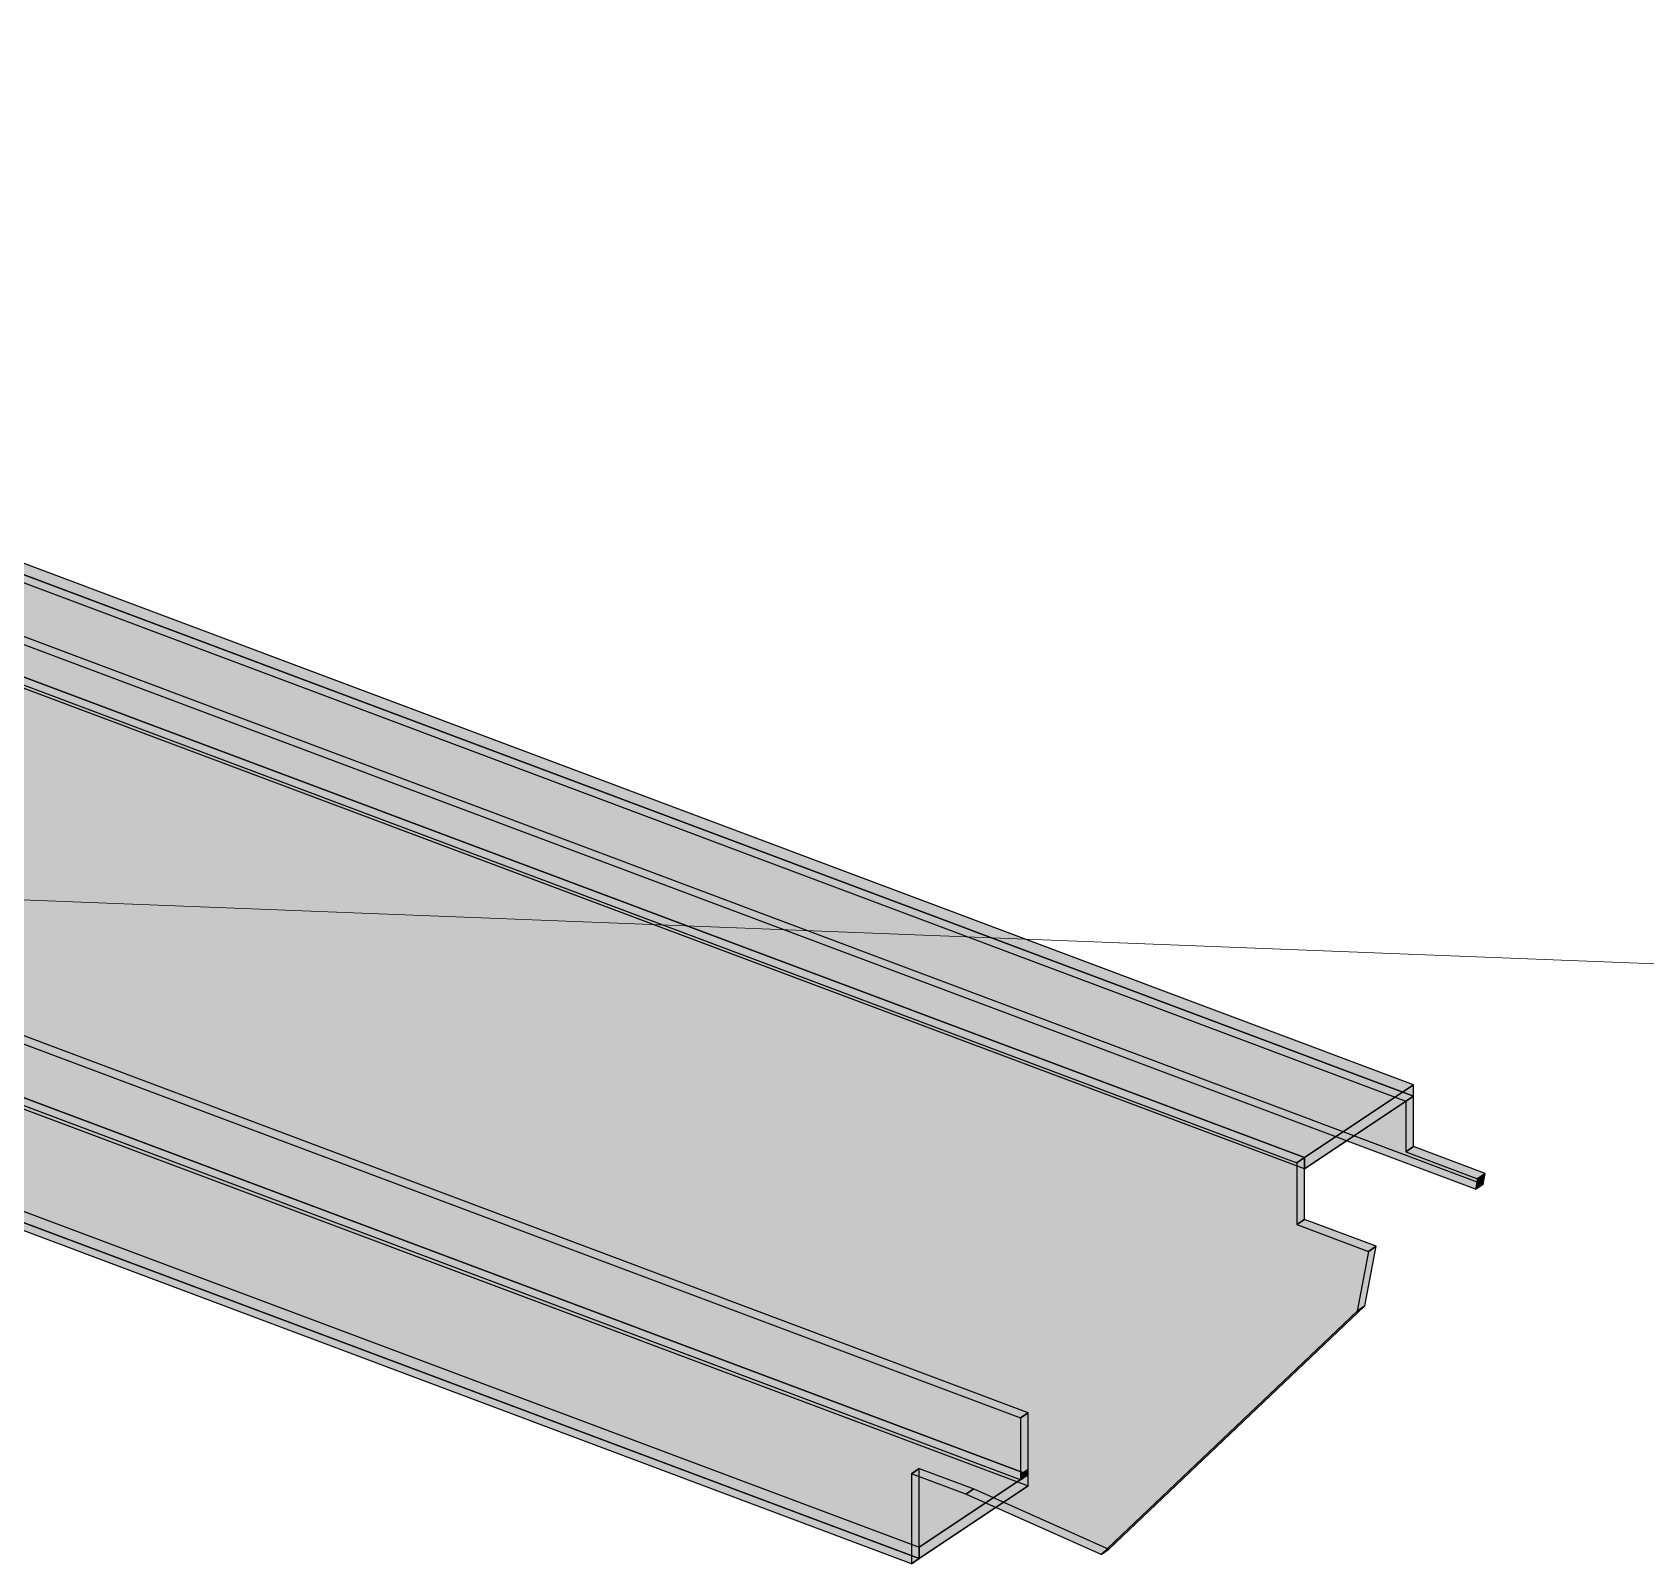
# Model space of a CAD drawing. Header units: millimetres. Extents: x 50 to 612415, y 2 to 4150.
# Drawn here: x 507472.9 to 507805.1, y 2185.5 to 2500.6 of the extents above; entities that cross this region are included whole.
import ezdxf

# ---------------------------------------------------------------- set-up
doc = ezdxf.new("R2010")
doc.units = ezdxf.units.MM
for name, color, linetype, lineweight in [('DIM', 7, 'Continuous', 13), ('HATCH', 8, 'Continuous', 9), ('OUTLINE', 7, 'Continuous', 25)]:
    doc.layers.add(name, color=color, linetype=linetype, lineweight=lineweight)

msp = doc.modelspace()

# ---------------------------------------------------------------- hatches: boundary and pattern name
at = {"layer": 'HATCH', "true_color": 0x617c87}
for points in [[(505686.838, 3037.056), (507734.839, 2269.056), (507757.293, 2284.025), (505709.292, 3052.025)], [(507734.839, 2266.741), (505686.838, 3034.741), (505709.292, 3049.71), (507757.293, 2281.71)], [(505707.688, 3048.641), (507755.689, 2280.641), (507757.293, 2281.71), (505709.292, 3049.71)], [(507770.034, 2262.529), (505693.344, 3041.288), (505694.948, 3042.357), (507771.638, 2263.598)], [(505685.235, 3035.987), (507733.236, 2267.986), (507734.839, 2269.056), (505686.838, 3037.056)], [(505787.025, 2923.977), (507676.353, 2215.479), (507677.956, 2216.548), (505788.629, 2925.046)], [(505766.175, 2897.345), (507655.503, 2188.847), (507677.956, 2203.816), (505788.629, 2912.314)], [(507655.503, 2186.532), (505766.175, 2895.03), (505788.629, 2909.999), (507677.956, 2201.501)], [(507676.353, 2202.747), (505787.025, 2911.245), (505788.629, 2912.314), (507677.956, 2203.816)], [(507653.899, 2185.463), (505764.571, 2893.96), (505766.175, 2895.03), (507655.503, 2186.532)], [(507755.689, 2270.223), (507770.445, 2264.69), (507772.049, 2265.759), (507757.293, 2271.293)], [(507733.236, 2255.254), (507747.991, 2249.721), (507749.595, 2250.79), (507734.839, 2256.323)], [(507665.126, 2199.772), (507653.899, 2203.982), (507655.503, 2205.051), (507666.729, 2200.841)], [(507692.965, 2187.383), (507665.126, 2199.772), (507666.729, 2200.841), (507694.569, 2188.453)]]:
    msp.add_hatch(color=145, dxfattribs=at).paths.add_polyline_path(points)
at = {"layer": 'HATCH', "true_color": 0x5b747f}
for points in [[(507757.293, 2284.025), (505709.292, 3052.025), (505709.292, 3049.71)], [(507757.293, 2274.765), (505709.292, 3049.71), (505709.292, 3042.765)], [(507757.293, 2274.765), (507757.293, 2281.71), (505709.292, 3049.71)], [(507757.293, 2284.025), (505709.292, 3049.71), (507757.293, 2281.71)], [(505707.688, 3041.696), (505707.688, 3048.641), (507755.689, 2273.696)], [(505707.688, 3048.641), (507755.689, 2280.641), (507755.689, 2273.696)], [(507757.293, 2274.765), (505709.292, 3042.765), (505709.292, 3039.293)], [(507770.034, 2262.529), (505693.344, 3041.288), (505707.688, 3038.224)], [(505709.292, 3039.293), (505694.948, 3042.357), (507771.638, 2263.598)], [(505707.688, 3038.224), (505707.688, 3041.696), (507755.689, 2273.696)], [(507734.839, 2269.056), (505686.838, 3037.056), (505686.838, 3024.324)], [(505686.838, 3034.741), (505686.838, 3037.056), (507734.839, 2269.056)], [(507755.689, 2273.696), (507755.689, 2270.223), (505707.688, 3038.224)], [(507755.689, 2270.223), (507770.034, 2262.529), (505707.688, 3038.224)], [(505709.292, 3039.293), (507757.293, 2271.293), (507757.293, 2274.765)], [(505709.292, 3039.293), (507771.638, 2263.598), (507757.293, 2271.293)], [(505685.235, 3023.255), (505685.235, 3035.987), (507733.236, 2267.986)], [(507734.839, 2266.741), (505686.838, 3034.741), (507734.839, 2269.056)], [(506709.235, 2619.577), (505685.235, 3023.255), (507733.236, 2267.986)], [(507734.839, 2269.056), (505686.838, 3024.324), (506710.839, 2620.646)], [(505787.025, 2923.977), (507676.353, 2215.479), (505787.025, 2912.518)], [(505788.629, 2913.587), (507677.956, 2216.548), (505788.629, 2925.046)], [(505766.175, 2913.549), (505766.175, 2895.03), (507655.503, 2186.532)], [(506069.302, 2809.947), (505766.175, 2913.549), (507655.503, 2205.051)], [(505766.175, 2913.549), (507655.503, 2186.532), (507655.503, 2205.051)], [(505788.629, 2913.587), (505788.629, 2912.314), (507677.956, 2203.816)], [(505788.629, 2913.587), (507677.956, 2203.816), (507677.956, 2205.089)], [(505788.629, 2913.587), (507677.956, 2205.089), (507677.956, 2216.548)], [(507653.899, 2185.463), (505764.571, 2893.96), (505764.571, 2912.48)], [(507653.899, 2203.982), (505764.571, 2912.48), (506067.698, 2808.878)], [(507653.899, 2203.982), (507653.899, 2185.463), (505764.571, 2912.48)], [(507676.353, 2202.747), (505787.025, 2911.245), (505787.025, 2912.518)], [(507676.353, 2204.02), (507676.353, 2202.747), (505787.025, 2912.518)], [(507676.353, 2215.479), (507676.353, 2204.02), (505787.025, 2912.518)], [(507677.956, 2203.816), (505788.629, 2912.314), (505788.629, 2909.999)], [(507677.956, 2203.816), (505788.629, 2909.999), (507677.956, 2201.501)], [(505766.175, 2895.03), (505766.175, 2897.345), (507655.503, 2188.847)], [(507655.503, 2186.532), (505766.175, 2895.03), (507655.503, 2188.847)], [(507653.899, 2203.982), (506067.698, 2808.878), (506495.389, 2648.493)], [(506496.993, 2649.563), (506069.302, 2809.947), (507655.503, 2205.051)], [(507653.899, 2203.982), (506495.389, 2648.493), (506923.081, 2488.109)], [(506924.685, 2489.178), (506496.993, 2649.563), (507655.503, 2205.051)], [(506712.002, 2618.145), (506709.235, 2619.577), (507733.236, 2267.986)], [(507734.839, 2269.056), (506710.839, 2620.646), (506713.606, 2619.214)], [(506714.581, 2616.022), (506712.002, 2618.145), (507733.236, 2267.986)], [(507734.839, 2269.056), (506713.606, 2619.214), (506716.185, 2617.091)], [(506716.796, 2613.352), (506714.581, 2616.022), (507733.236, 2267.986)], [(507734.839, 2269.056), (506716.185, 2617.091), (506718.399, 2614.421)], [(507734.839, 2269.056), (506718.399, 2614.421), (506720.099, 2611.387)], [(506718.495, 2610.317), (506716.796, 2613.352), (507733.236, 2267.986)], [(507734.839, 2269.056), (506720.099, 2611.387), (506721.167, 2608.195)], [(506719.563, 2607.125), (506718.495, 2610.317), (507733.236, 2267.986)], [(507734.839, 2269.056), (506721.167, 2608.195), (506721.531, 2605.062)], [(506719.927, 2603.993), (506719.563, 2607.125), (507733.236, 2267.986)], [(507734.839, 2269.056), (506721.531, 2605.062), (506721.167, 2602.203)], [(506718.495, 2598.743), (506719.563, 2601.134), (507733.236, 2267.986)], [(506719.563, 2601.134), (506719.927, 2603.993), (507733.236, 2267.986)], [(507734.839, 2269.056), (506721.167, 2602.203), (506720.099, 2599.812)], [(506923.081, 2523.528), (506718.495, 2598.743), (507733.236, 2267.986)], [(507734.839, 2269.056), (506720.099, 2599.812), (506924.685, 2524.597)], [(507734.839, 2269.056), (506924.685, 2524.597), (506925.598, 2524.124)], [(506923.994, 2523.055), (506923.081, 2523.528), (507733.236, 2267.986)], [(506924.845, 2522.354), (506923.994, 2523.055), (507733.236, 2267.986)], [(506925.576, 2521.473), (506924.845, 2522.354), (507733.236, 2267.986)], [(506926.137, 2520.472), (506925.576, 2521.473), (507733.236, 2267.986)], [(507734.839, 2269.056), (506925.598, 2524.124), (506926.449, 2523.424)], [(507734.839, 2269.056), (506926.449, 2523.424), (506927.18, 2522.543)], [(507734.839, 2269.056), (506927.18, 2522.543), (506927.74, 2521.541)], [(507734.839, 2269.056), (506927.74, 2521.541), (506928.093, 2520.488)], [(506926.489, 2519.419), (506926.137, 2520.472), (507733.236, 2267.986)], [(507350.772, 2363.143), (506926.489, 2519.419), (507733.236, 2267.986)], [(507734.839, 2269.056), (506928.093, 2520.488), (507352.376, 2364.213)], [(507653.899, 2203.982), (506923.081, 2488.109), (507350.772, 2327.725)], [(507352.376, 2328.794), (506924.685, 2489.178), (507655.503, 2205.051)], [(507351.686, 2362.671), (507350.772, 2363.143), (507733.236, 2267.986)], [(507352.537, 2361.97), (507351.686, 2362.671), (507733.236, 2267.986)], [(507734.839, 2269.056), (507352.376, 2364.213), (507353.289, 2363.74)], [(507353.267, 2361.089), (507352.537, 2361.97), (507733.236, 2267.986)], [(507734.839, 2269.056), (507353.289, 2363.74), (507354.14, 2363.039)], [(507734.839, 2269.056), (507354.14, 2363.039), (507354.871, 2362.158)], [(507734.839, 2269.056), (507354.871, 2362.158), (507355.432, 2361.157)], [(507353.828, 2360.088), (507353.267, 2361.089), (507733.236, 2267.986)], [(507354.181, 2359.034), (507353.828, 2360.088), (507733.236, 2267.986)], [(507354.301, 2358.001), (507354.181, 2359.034), (507733.236, 2267.986)], [(507734.839, 2269.056), (507355.432, 2361.157), (507355.784, 2360.103)], [(507734.839, 2269.056), (507355.784, 2360.103), (507355.905, 2359.07)], [(507734.839, 2269.056), (507355.905, 2359.07), (507355.784, 2358.126)], [(507354.181, 2331.255), (507350.772, 2355.504), (507653.899, 2203.982)], [(507350.772, 2355.504), (507351.686, 2355.292), (507653.899, 2203.982)], [(507351.686, 2355.292), (507352.537, 2355.354), (507733.236, 2267.986)], [(507351.686, 2355.292), (507733.236, 2267.986), (507653.899, 2203.982)], [(507655.503, 2205.051), (507352.376, 2356.573), (507355.784, 2332.324)], [(507655.503, 2205.051), (507353.289, 2356.361), (507352.376, 2356.573)], [(507352.537, 2355.354), (507353.267, 2355.687), (507733.236, 2267.986)], [(507353.267, 2355.687), (507353.828, 2356.268), (507733.236, 2267.986)], [(507734.839, 2269.056), (507354.14, 2356.423), (507353.289, 2356.361)], [(507655.503, 2205.051), (507734.839, 2269.056), (507353.289, 2356.361)], [(507353.828, 2356.268), (507354.181, 2357.057), (507733.236, 2267.986)], [(507734.839, 2269.056), (507354.871, 2356.756), (507354.14, 2356.423)], [(507354.181, 2357.057), (507354.301, 2358.001), (507733.236, 2267.986)], [(507734.839, 2269.056), (507355.432, 2357.337), (507354.871, 2356.756)], [(507734.839, 2269.056), (507355.784, 2358.126), (507355.432, 2357.337)], [(507655.503, 2205.051), (507355.784, 2332.324), (507355.905, 2331.29)], [(507353.289, 2328.582), (507352.376, 2328.794), (507655.503, 2205.051)], [(507354.14, 2328.644), (507353.289, 2328.582), (507655.503, 2205.051)], [(507353.828, 2328.489), (507354.181, 2329.278), (507653.899, 2203.982)], [(507354.871, 2328.977), (507354.14, 2328.644), (507655.503, 2205.051)], [(507354.301, 2330.221), (507354.181, 2331.255), (507653.899, 2203.982)], [(507354.181, 2329.278), (507354.301, 2330.221), (507653.899, 2203.982)], [(507355.432, 2329.558), (507354.871, 2328.977), (507655.503, 2205.051)], [(507655.503, 2205.051), (507355.784, 2330.347), (507355.432, 2329.558)], [(507655.503, 2205.051), (507355.905, 2331.29), (507355.784, 2330.347)], [(507653.899, 2203.982), (507350.772, 2327.725), (507351.686, 2327.512)], [(507653.899, 2203.982), (507351.686, 2327.512), (507352.537, 2327.575)], [(507653.899, 2203.982), (507352.537, 2327.575), (507353.267, 2327.908)], [(507653.899, 2203.982), (507353.267, 2327.908), (507353.828, 2328.489)], [(507655.503, 2205.051), (507666.729, 2200.841), (507734.839, 2269.056)], [(507666.729, 2200.841), (507734.839, 2256.323), (507734.839, 2269.056)], [(507755.689, 2270.223), (507770.445, 2264.69), (507770.034, 2262.529)], [(507771.638, 2263.598), (507772.049, 2265.759), (507757.293, 2271.293)], [(507733.236, 2267.986), (507665.126, 2199.772), (507653.899, 2203.982)], [(507733.236, 2267.986), (507733.236, 2255.254), (507665.126, 2199.772)], [(507666.729, 2200.841), (507749.595, 2250.79), (507734.839, 2256.323)], [(507733.236, 2255.254), (507747.991, 2249.721), (507665.126, 2199.772)], [(507747.991, 2249.721), (507745.66, 2237.459), (507665.126, 2199.772)], [(507666.729, 2200.841), (507747.264, 2238.528), (507749.595, 2250.79)], [(507745.66, 2237.459), (507692.965, 2187.383), (507665.126, 2199.772)], [(507666.729, 2200.841), (507694.569, 2188.453), (507747.264, 2238.528)]]:
    msp.add_hatch(color=147, dxfattribs=at).paths.add_polyline_path(points)
at = {"layer": 'HATCH', "true_color": 0x5a737d}
for points in [[(507734.839, 2269.056), (507734.839, 2266.741), (507757.293, 2281.71), (507757.293, 2284.025)], [(507755.689, 2280.641), (507755.689, 2273.696), (507757.293, 2274.765), (507757.293, 2281.71)], [(507755.689, 2273.696), (507755.689, 2270.223), (507757.293, 2271.293), (507757.293, 2274.765)], [(507733.236, 2267.986), (507733.236, 2258.727), (507734.839, 2259.796), (507734.839, 2269.056)], [(507733.236, 2258.727), (507733.236, 2255.254), (507734.839, 2256.323), (507734.839, 2259.796)], [(507676.353, 2215.479), (507676.353, 2204.02), (507677.956, 2205.089), (507677.956, 2216.548)], [(507653.899, 2203.982), (507653.899, 2189.051), (507655.503, 2190.12), (507655.503, 2205.051)], [(507655.503, 2188.847), (507655.503, 2186.532), (507677.956, 2201.501), (507677.956, 2203.816)], [(507676.353, 2204.02), (507676.353, 2202.747), (507677.956, 2203.816), (507677.956, 2205.089)], [(507653.899, 2189.051), (507653.899, 2185.463), (507655.503, 2186.532), (507655.503, 2190.12)]]:
    msp.add_hatch(color=147, dxfattribs=at).paths.add_polyline_path(points)
at = {"layer": 'HATCH', "true_color": 0x58707a}
for points in [[(507770.445, 2264.69), (507770.034, 2262.529), (507771.638, 2263.598), (507772.049, 2265.759)], [(507747.991, 2249.721), (507745.66, 2237.459), (507747.264, 2238.528), (507749.595, 2250.79)]]:
    msp.add_hatch(color=147, dxfattribs=at).paths.add_polyline_path(points)
at = {"layer": 'HATCH', "true_color": 0x5a737e}
msp.add_hatch(color=147, dxfattribs=at).paths.add_polyline_path([(507745.66, 2237.459), (507692.965, 2187.383), (507694.569, 2188.453), (507747.264, 2238.528)])

# ---------------------------------------------------------------- linework, layer by layer
at = {"layer": 'DIM'}
msp.add_lwpolyline([(506419.981, 2363.261), (508800, 2270), (508900, 2270)], dxfattribs=at)
at = {"layer": 'OUTLINE', "color": 139, "true_color": 0x42544a}
for p, q in [((507757.293, 2284.025), (505709.292, 3052.025)), ((507757.293, 2284.025), (505709.292, 3052.025)), ((507757.293, 2281.71), (505709.292, 3049.71)), ((505709.292, 3049.71), (507757.293, 2281.71)), ((507757.293, 2281.71), (505709.292, 3049.71)), ((505709.292, 3049.71), (507757.293, 2281.71)), ((505707.688, 3048.641), (507755.689, 2280.641)), ((505707.688, 3048.641), (507755.689, 2280.641)), ((507770.034, 2262.529), (505693.344, 3041.288)), ((507770.034, 2262.529), (505693.344, 3041.288)), ((505694.948, 3042.357), (507771.638, 2263.598)), ((505694.948, 3042.357), (507771.638, 2263.598)), ((507734.839, 2269.056), (505686.838, 3037.056)), ((505686.838, 3037.056), (507734.839, 2269.056)), ((505686.838, 3037.056), (507734.839, 2269.056)), ((507734.839, 2269.056), (505686.838, 3037.056)), ((505685.235, 3035.987), (507733.236, 2267.986)), ((505685.235, 3035.987), (507733.236, 2267.986)), ((507734.839, 2266.741), (505686.838, 3034.741)), ((507734.839, 2266.741), (505686.838, 3034.741)), ((505787.025, 2923.977), (507676.353, 2215.479)), ((505787.025, 2923.977), (507676.353, 2215.479)), ((507677.956, 2216.548), (505788.629, 2925.046)), ((507677.956, 2216.548), (505788.629, 2925.046)), ((507676.353, 2202.747), (505787.025, 2911.245)), ((507676.353, 2202.747), (505787.025, 2911.245)), ((507677.956, 2203.816), (505788.629, 2912.314)), ((505788.629, 2912.314), (507677.956, 2203.816)), ((505788.629, 2912.314), (507677.956, 2203.816)), ((507677.956, 2203.816), (505788.629, 2912.314)), ((505788.629, 2909.999), (507677.956, 2201.501)), ((505788.629, 2909.999), (507677.956, 2201.501)), ((505766.175, 2897.345), (507655.503, 2188.847)), ((505766.175, 2897.345), (507655.503, 2188.847)), ((507653.899, 2185.463), (505764.571, 2893.96)), ((507653.899, 2185.463), (505764.571, 2893.96)), ((505766.175, 2895.03), (507655.503, 2186.532)), ((507655.503, 2186.532), (505766.175, 2895.03)), ((505766.175, 2895.03), (507655.503, 2186.532)), ((507655.503, 2186.532), (505766.175, 2895.03)), ((507734.839, 2269.056), (507757.293, 2284.025)), ((507757.293, 2284.025), (507734.839, 2269.056)), ((507757.293, 2281.71), (507757.293, 2284.025)), ((507757.293, 2281.71), (507757.293, 2284.025)), ((507757.293, 2281.71), (507734.839, 2266.741)), ((507734.839, 2266.741), (507757.293, 2281.71)), ((507755.689, 2280.641), (507757.293, 2281.71)), ((507757.293, 2281.71), (507755.689, 2280.641)), ((507755.689, 2280.641), (507755.689, 2273.696)), ((507755.689, 2280.641), (507755.689, 2273.696)), ((507757.293, 2274.765), (507757.293, 2281.71)), ((507757.293, 2274.765), (507757.293, 2281.71)), ((507755.689, 2273.696), (507755.689, 2270.223)), ((507755.689, 2273.696), (507755.689, 2270.223)), ((507757.293, 2271.293), (507757.293, 2274.765)), ((507757.293, 2271.293), (507757.293, 2274.765)), ((507733.236, 2267.986), (507734.839, 2269.056)), ((507734.839, 2269.056), (507733.236, 2267.986)), ((507734.839, 2269.056), (507734.839, 2266.741)), ((507734.839, 2256.323), (507734.839, 2269.056)), ((507734.839, 2269.056), (507734.839, 2266.741)), ((507734.839, 2259.796), (507734.839, 2269.056)), ((507755.689, 2270.223), (507757.293, 2271.293)), ((507757.293, 2271.293), (507755.689, 2270.223)), ((507755.689, 2270.223), (507770.445, 2264.69)), ((507755.689, 2270.223), (507770.445, 2264.69)), ((507772.049, 2265.759), (507757.293, 2271.293)), ((507772.049, 2265.759), (507757.293, 2271.293)), ((507733.236, 2267.986), (507733.236, 2255.254)), ((507733.236, 2267.986), (507733.236, 2258.727)), ((507770.445, 2264.69), (507772.049, 2265.759)), ((507772.049, 2265.759), (507770.445, 2264.69)), ((507771.638, 2263.598), (507772.049, 2265.759)), ((507771.638, 2263.598), (507772.049, 2265.759)), ((507770.445, 2264.69), (507770.034, 2262.529)), ((507770.445, 2264.69), (507770.034, 2262.529)), ((507771.638, 2263.598), (507770.034, 2262.529)), ((507770.034, 2262.529), (507771.638, 2263.598)), ((507734.839, 2256.323), (507734.839, 2259.796)), ((507733.236, 2258.727), (507733.236, 2255.254)), ((507733.236, 2255.254), (507734.839, 2256.323)), ((507734.839, 2256.323), (507733.236, 2255.254)), ((507749.595, 2250.79), (507734.839, 2256.323)), ((507749.595, 2250.79), (507734.839, 2256.323)), ((507733.236, 2255.254), (507747.991, 2249.721)), ((507733.236, 2255.254), (507747.991, 2249.721)), ((507747.991, 2249.721), (507745.66, 2237.459)), ((507747.991, 2249.721), (507745.66, 2237.459)), ((507747.264, 2238.528), (507749.595, 2250.79)), ((507747.264, 2238.528), (507749.595, 2250.79)), ((507747.991, 2249.721), (507749.595, 2250.79)), ((507749.595, 2250.79), (507747.991, 2249.721)), ((507745.66, 2237.459), (507692.965, 2187.383)), ((507745.66, 2237.459), (507692.965, 2187.383)), ((507694.569, 2188.453), (507747.264, 2238.528)), ((507694.569, 2188.453), (507747.264, 2238.528)), ((507747.264, 2238.528), (507745.66, 2237.459)), ((507745.66, 2237.459), (507747.264, 2238.528)), ((507676.353, 2215.479), (507677.956, 2216.548)), ((507677.956, 2216.548), (507676.353, 2215.479)), ((507677.956, 2205.089), (507677.956, 2216.548)), ((507677.956, 2205.089), (507677.956, 2216.548)), ((507676.353, 2215.479), (507676.353, 2204.02)), ((507676.353, 2215.479), (507676.353, 2204.02)), ((507655.503, 2205.051), (507653.899, 2203.982)), ((507653.899, 2203.982), (507655.503, 2205.051)), ((507653.899, 2203.982), (507653.899, 2185.463)), ((507653.899, 2203.982), (507653.899, 2189.051)), ((507665.126, 2199.772), (507653.899, 2203.982)), ((507665.126, 2199.772), (507653.899, 2203.982)), ((507655.503, 2186.532), (507655.503, 2205.051)), ((507655.503, 2190.12), (507655.503, 2205.051)), ((507655.503, 2205.051), (507666.729, 2200.841)), ((507655.503, 2205.051), (507666.729, 2200.841)), ((507655.503, 2188.847), (507677.956, 2203.816)), ((507677.956, 2203.816), (507655.503, 2188.847)), ((507676.353, 2204.02), (507676.353, 2202.747)), ((507676.353, 2204.02), (507676.353, 2202.747)), ((507677.956, 2203.816), (507676.353, 2202.747)), ((507676.353, 2202.747), (507677.956, 2203.816)), ((507677.956, 2203.816), (507677.956, 2205.089)), ((507677.956, 2203.816), (507677.956, 2205.089)), ((507677.956, 2201.501), (507677.956, 2203.816)), ((507677.956, 2201.501), (507677.956, 2203.816)), ((507677.956, 2201.501), (507655.503, 2186.532)), ((507655.503, 2186.532), (507677.956, 2201.501)), ((507666.729, 2200.841), (507665.126, 2199.772)), ((507665.126, 2199.772), (507666.729, 2200.841)), ((507692.965, 2187.383), (507665.126, 2199.772)), ((507692.965, 2187.383), (507665.126, 2199.772)), ((507666.729, 2200.841), (507694.569, 2188.453)), ((507666.729, 2200.841), (507694.569, 2188.453)), ((507653.899, 2189.051), (507653.899, 2185.463)), ((507655.503, 2186.532), (507655.503, 2190.12)), ((507655.503, 2186.532), (507653.899, 2185.463)), ((507653.899, 2185.463), (507655.503, 2186.532)), ((507655.503, 2188.847), (507655.503, 2186.532)), ((507655.503, 2188.847), (507655.503, 2186.532)), ((507694.569, 2188.453), (507692.965, 2187.383)), ((507692.965, 2187.383), (507694.569, 2188.453))]:
    msp.add_line(p, q, dxfattribs=at)

doc.saveas('drawing.dxf')
